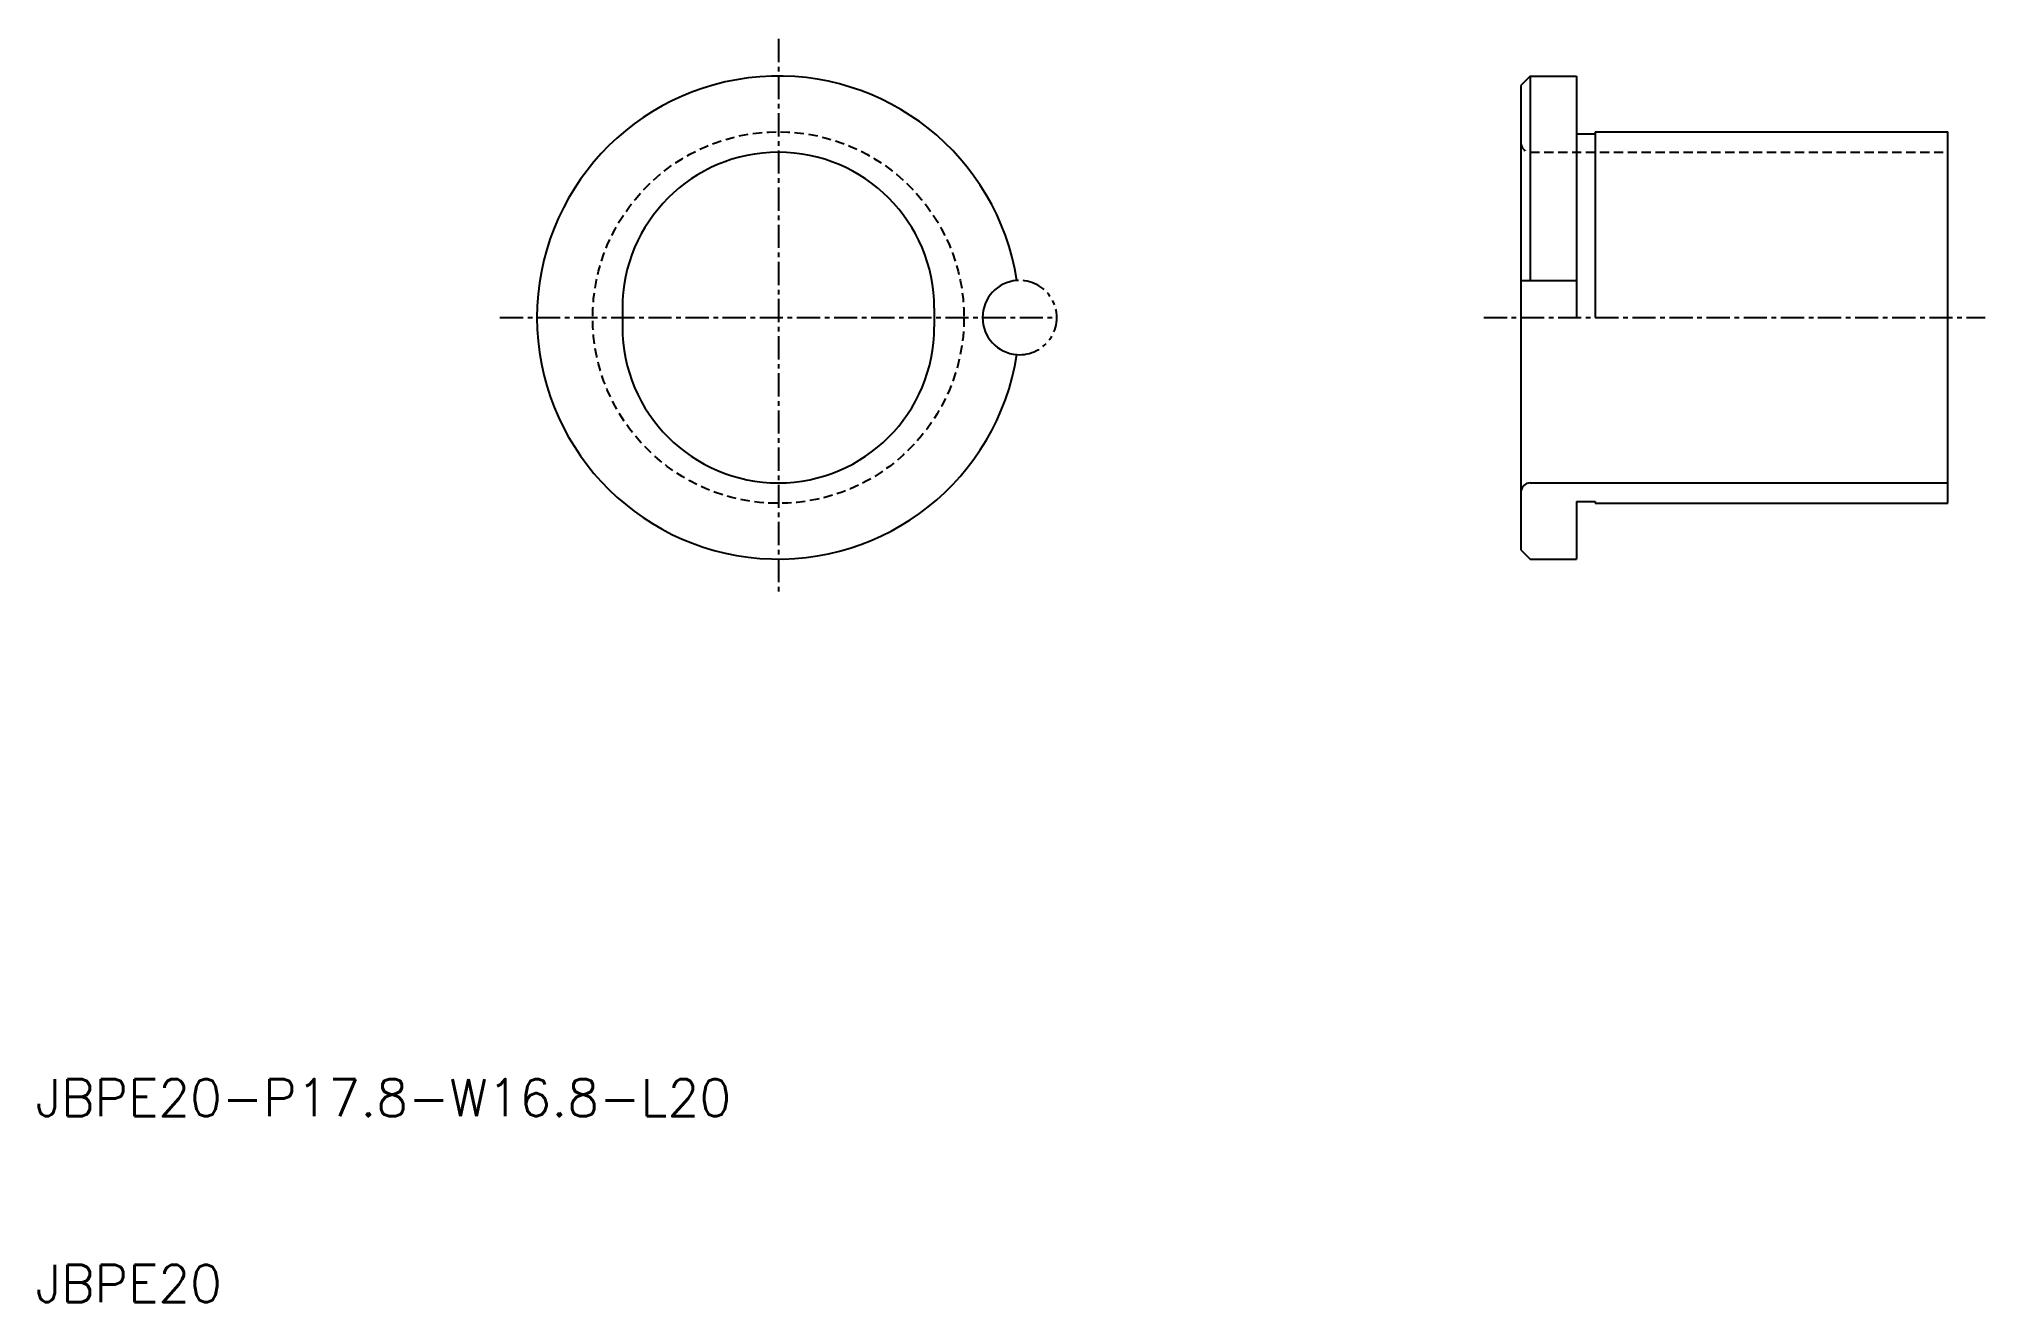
# Model space of a CAD drawing. Extents: x 10 to 115, y 10 to 78.
import ezdxf

# ---------------------------------------------------------------- set-up
doc = ezdxf.new("R2010")
doc.units = 0
for name, pattern in [('CENTER', [2, 1.25, -0.25, 0.25, -0.25]), ('DASHED', [0.75, 0.5, -0.25]), ('PHANTOM', [2.5, 1.25, -0.25, 0.25, -0.25, 0.25, -0.25])]:
    doc.linetypes.add(name, pattern=pattern)
doc.layers.get('0').update_dxf_attribs({"linetype": 'CONTINUOUS'})
doc.layers.add('CENTER', color=1, linetype='CENTER')
doc.styles.get("Standard").update_dxf_attribs({"font": 'txt.shx'})

msp = doc.modelspace()

# ---------------------------------------------------------------- linework, layer by layer
at = {"color": 7, "linetype": 'CONTINUOUS'}
for p, q in [((90.5, 76), (90, 75.5)), ((90, 75.5), (90, 50.5)), ((90.5, 76), (93, 76)), ((90.5, 76), (90.5, 64.99)), ((93, 76), (93, 63)), ((93, 72.9), (94, 72.9)), ((94, 73), (113, 73)), ((94, 73), (94, 63)), ((113, 53), (113, 73)), ((90, 64.99), (93, 64.99)), ((41.6, 63.5), (41.6, 62.5)), ((58.4, 63.5), (58.4, 62.5)), ((90.5, 54.1), (113, 54.1)), ((93, 53.1), (93, 50)), ((93, 53.1), (94, 53.1)), ((94, 53.1), (94, 53)), ((94, 53), (113, 53)), ((90, 50.5), (90.5, 50)), ((90.5, 50), (93, 50))]:
    msp.add_line(p, q, dxfattribs=at)
at = {"color": 3, "linetype": 'DASHED'}
msp.add_line((90.5, 71.9), (113, 71.9), dxfattribs=at)
msp.add_circle((50, 63), 10, dxfattribs=at)
at = {"color": 7, "linetype": 'CONTINUOUS'}
for centre, radius, start, end in [((50, 63), 13, 8.8235, 351.1765), ((50, 63.5), 8.4, 0, 180), ((63, 63), 2, 94.4117, 265.5883), ((50, 62.5), 8.4, 180, 0), ((90.5, 53.6), 0.5, 90, 180)]:
    msp.add_arc(centre, radius, start, end, dxfattribs=at)
at = {"color": 3, "linetype": 'DASHED'}
msp.add_arc((90.5, 72.4), 0.5, 180, 270, dxfattribs=at)
at = {"color": 3, "linetype": 'PHANTOM'}
msp.add_arc((63, 63), 2, 265.5883, 94.4117, dxfattribs=at)
at = {"layer": 'CENTER', "color": 1, "linetype": 'CENTER'}
for p, q in [((50, 78), (50, 48)), ((35, 63), (65, 63)), ((88, 63), (115, 63))]:
    msp.add_line(p, q, dxfattribs=at)

# ---------------------------------------------------------------- texts
at = {"color": 7, "linetype": 'CONTINUOUS'}
for s, p in [('JBPE20-P17.8-W16.8-L20 ', (10, 20)), ('JBPE20', (10, 10))]:
    msp.add_text(s, height=2, dxfattribs=at).set_placement(p)

doc.saveas('drawing.dxf')
